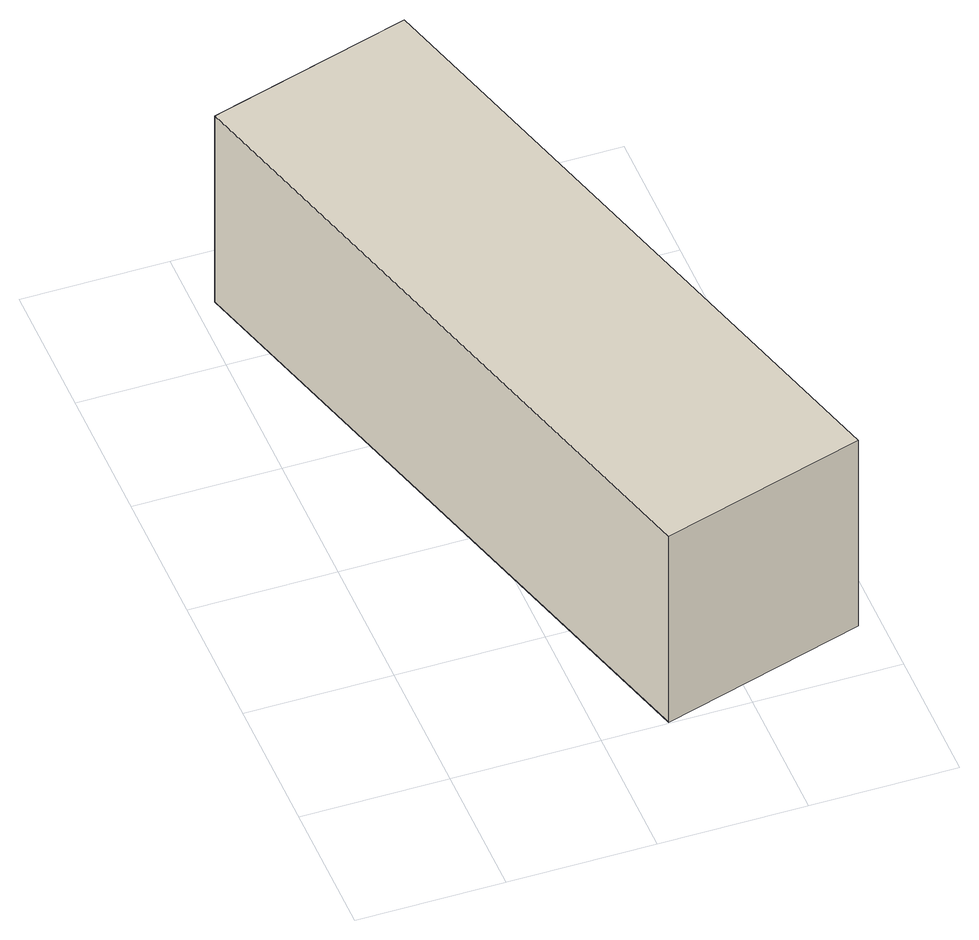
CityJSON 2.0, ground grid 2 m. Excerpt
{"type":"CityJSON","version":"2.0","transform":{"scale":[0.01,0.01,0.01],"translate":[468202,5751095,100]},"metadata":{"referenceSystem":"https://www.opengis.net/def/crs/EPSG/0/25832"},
"CityObjects":{
"building1":{"type":"Building","attributes":{"Gemeindeschluessel":"05754044","BezugspunktDach":"2000","function":"31001_2580","measuredHeight":3.6,"storeysAboveGround":1},"address":[{"country":"Germany","locality":"Verl","thoroughfareNumber":"89","thoroughfareName":"Brissestraße"}],"geometry":[{"type":"Solid","lod":"1","boundaries":[[[[0,1,2,3]],[[4,5,6,7]],[[4,7,3,2]],[[5,4,2,1]],[[6,5,1,0]],[[7,6,0,3]]]]}]}
},
"vertices":[
[307,994,367],[26,912,367],[290,2,367],[571,84,367],[290,2,51],[26,912,51],[307,994,51],[571,84,51]
]}
